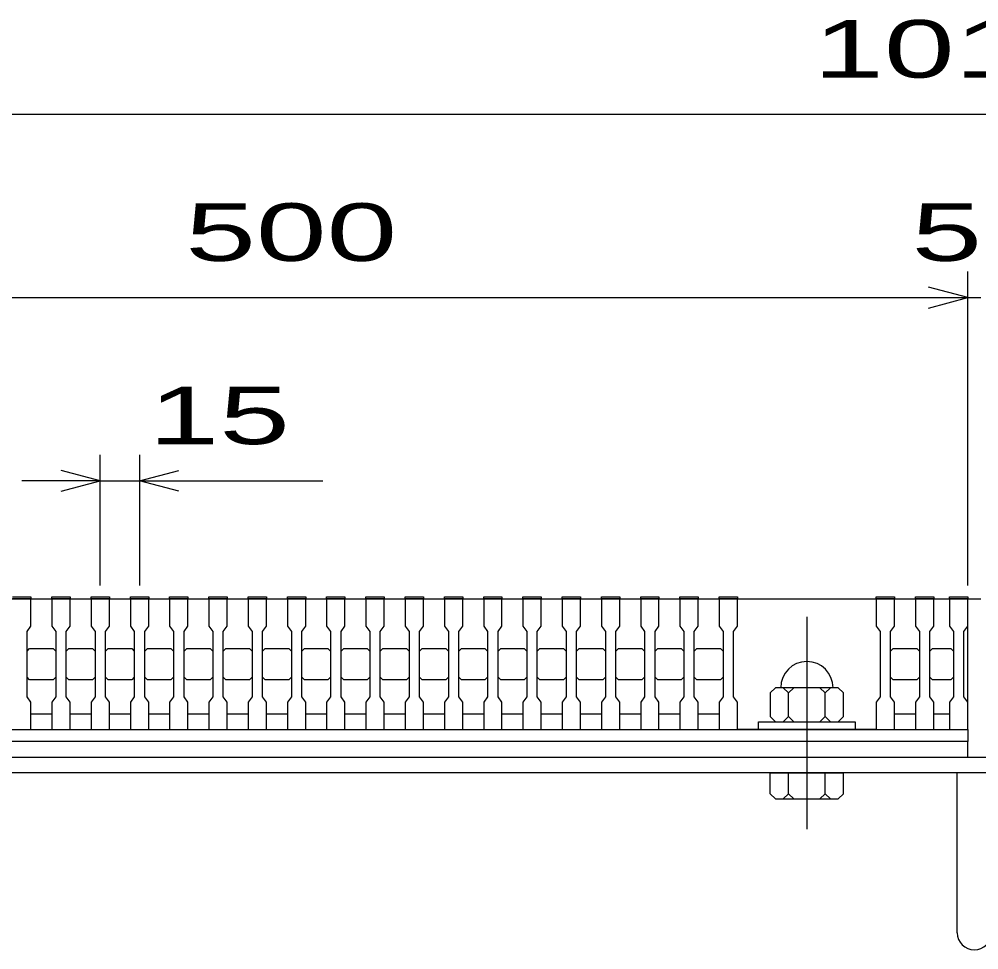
# Model space of a CAD drawing. Units: millimetres, scale not verified. Extents: x -1820 to 1731, y -1282 to 1054.
# Drawn here: x -1215 to -848.3, y -776.1 to -420.7 of the extents above; entities that cross this region are included whole.
import ezdxf
from ezdxf.enums import TextEntityAlignment as Align

# ---------------------------------------------------------------- set-up
doc = ezdxf.new("R2010")
doc.units = ezdxf.units.MM
doc.header["$LTSCALE"] = 10
doc.linetypes.add('CHAIN', pattern=[18.5, 12, -1.5, 3.5, -1.5])
for name, color, linetype, lineweight in [('16', 3, 'Continuous', 25), ('19', 6, 'Continuous', 25), ('22', 2, 'Continuous', 25)]:
    doc.layers.add(name, color=color, linetype=linetype, lineweight=lineweight)
doc.styles.add('ベクトル', font='')
doc.styles.get('ベクトル').set_extended_font_data('ベクトル')

msp = doc.modelspace()

# ---------------------------------------------------------------- linework, layer by layer
at = {"layer": '16'}
for p, q in [((-1217.5, -641.3), (-1210.5, -641.3)), ((-1210.5, -641.3), (-1210.5, -642)), ((-1202.5, -642), (-1202.5, -641.3)), ((-1202.5, -641.3), (-1195.5, -641.3)), ((-1195.5, -641.3), (-1195.5, -642)), ((-1187.5, -642), (-1187.5, -641.3)), ((-1187.5, -641.3), (-1180.5, -641.3)), ((-1180.5, -641.3), (-1180.5, -642)), ((-1172.5, -642), (-1172.5, -641.3)), ((-1172.5, -641.3), (-1165.5, -641.3)), ((-1165.5, -641.3), (-1165.5, -642)), ((-1157.5, -642), (-1157.5, -641.3)), ((-1157.5, -641.3), (-1150.5, -641.3)), ((-1150.5, -641.3), (-1150.5, -642)), ((-1142.5, -642), (-1142.5, -641.3)), ((-1142.5, -641.3), (-1135.5, -641.3)), ((-1135.5, -641.3), (-1135.5, -642)), ((-1127.5, -642), (-1127.5, -641.3)), ((-1127.5, -641.3), (-1120.5, -641.3)), ((-1120.5, -641.3), (-1120.5, -642)), ((-1112.5, -642), (-1112.5, -641.3)), ((-1112.5, -641.3), (-1105.5, -641.3)), ((-1105.5, -641.3), (-1105.5, -642)), ((-1097.5, -642), (-1097.5, -641.3)), ((-1097.5, -641.3), (-1090.5, -641.3)), ((-1090.5, -641.3), (-1090.5, -642)), ((-1082.5, -642), (-1082.5, -641.3)), ((-1082.5, -641.3), (-1075.5, -641.3)), ((-1075.5, -641.3), (-1075.5, -642)), ((-1067.5, -642), (-1067.5, -641.3)), ((-1067.5, -641.3), (-1060.5, -641.3)), ((-1060.5, -641.3), (-1060.5, -642)), ((-1052.5, -642), (-1052.5, -641.3)), ((-1052.5, -641.3), (-1045.5, -641.3)), ((-1045.5, -641.3), (-1045.5, -642)), ((-1037.5, -642), (-1037.5, -641.3)), ((-1037.5, -641.3), (-1030.5, -641.3)), ((-1030.5, -641.3), (-1030.5, -642)), ((-1022.5, -642), (-1022.5, -641.3)), ((-1022.5, -641.3), (-1015.5, -641.3)), ((-1015.5, -641.3), (-1015.5, -642)), ((-1007.5, -642), (-1007.5, -641.3)), ((-1007.5, -641.3), (-1000.5, -641.3)), ((-1000.5, -641.3), (-1000.5, -642)), ((-992.5, -642), (-992.5, -641.3)), ((-992.5, -641.3), (-985.5, -641.3)), ((-985.5, -641.3), (-985.5, -642)), ((-977.5, -642), (-977.5, -641.3)), ((-977.5, -641.3), (-970.5, -641.3)), ((-970.5, -641.3), (-970.5, -642)), ((-962.5, -642), (-962.5, -641.3)), ((-962.5, -641.3), (-955.5, -641.3)), ((-955.5, -641.3), (-955.5, -642)), ((-947.5, -642), (-947.5, -641.3)), ((-947.5, -641.3), (-940.5, -641.3)), ((-940.5, -641.3), (-940.5, -642)), ((-887.5, -642), (-887.5, -641.3)), ((-887.5, -641.3), (-880.5, -641.3)), ((-880.5, -641.3), (-880.5, -642)), ((-872.5, -642), (-872.5, -641.3)), ((-872.5, -641.3), (-865.5, -641.3)), ((-865.5, -641.3), (-865.5, -642)), ((-859.5, -642), (-859.5, -641.3)), ((-859.5, -641.3), (-852.5, -641.3)), ((-852.5, -641.3), (-852.5, -642)), ((-1352.5, -642), (-852.5, -642)), ((-1210.5, -642), (-1217.5, -642)), ((-1210.5, -652.5), (-1210.5, -642)), ((-1202.5, -642), (-1202.5, -652.5)), ((-1195.5, -642), (-1202.5, -642)), ((-1195.5, -652.5), (-1195.5, -642)), ((-1187.5, -642), (-1187.5, -652.5)), ((-1180.5, -642), (-1187.5, -642)), ((-1180.5, -652.5), (-1180.5, -642)), ((-1172.5, -642), (-1172.5, -652.5)), ((-1165.5, -642), (-1172.5, -642)), ((-1165.5, -652.5), (-1165.5, -642)), ((-1157.5, -642), (-1157.5, -652.5)), ((-1150.5, -642), (-1157.5, -642)), ((-1150.5, -652.5), (-1150.5, -642)), ((-1142.5, -642), (-1142.5, -652.5)), ((-1135.5, -642), (-1142.5, -642)), ((-1135.5, -652.5), (-1135.5, -642)), ((-1127.5, -642), (-1127.5, -652.5)), ((-1120.5, -642), (-1127.5, -642)), ((-1120.5, -652.5), (-1120.5, -642)), ((-1112.5, -642), (-1112.5, -652.5)), ((-1105.5, -642), (-1112.5, -642)), ((-1105.5, -652.5), (-1105.5, -642)), ((-1097.5, -642), (-1097.5, -652.5)), ((-1090.5, -642), (-1097.5, -642)), ((-1090.5, -652.5), (-1090.5, -642)), ((-1082.5, -642), (-1082.5, -652.5)), ((-1075.5, -642), (-1082.5, -642)), ((-1075.5, -652.5), (-1075.5, -642)), ((-1067.5, -642), (-1067.5, -652.5)), ((-1060.5, -642), (-1067.5, -642)), ((-1060.5, -652.5), (-1060.5, -642)), ((-1052.5, -642), (-1052.5, -652.5)), ((-1045.5, -642), (-1052.5, -642)), ((-1045.5, -652.5), (-1045.5, -642)), ((-1037.5, -642), (-1037.5, -652.5)), ((-1030.5, -642), (-1037.5, -642)), ((-1030.5, -652.5), (-1030.5, -642)), ((-1022.5, -642), (-1022.5, -652.5)), ((-1015.5, -642), (-1022.5, -642)), ((-1015.5, -652.5), (-1015.5, -642)), ((-1007.5, -642), (-1007.5, -652.5)), ((-1000.5, -642), (-1007.5, -642)), ((-1000.5, -652.5), (-1000.5, -642)), ((-992.5, -642), (-992.5, -652.5)), ((-985.5, -642), (-992.5, -642)), ((-985.5, -652.5), (-985.5, -642)), ((-977.5, -642), (-977.5, -652.5)), ((-970.5, -642), (-977.5, -642)), ((-970.5, -652.5), (-970.5, -642)), ((-962.5, -642), (-962.5, -652.5)), ((-955.5, -642), (-962.5, -642)), ((-955.5, -652.5), (-955.5, -642)), ((-947.5, -642), (-947.5, -652.5)), ((-940.5, -642), (-947.5, -642)), ((-940.5, -652.5), (-940.5, -642)), ((-940.5, -642), (-887.5, -642)), ((-887.5, -642), (-887.5, -652.5)), ((-880.5, -642), (-887.5, -642)), ((-880.5, -652.5), (-880.5, -642)), ((-872.5, -642), (-872.5, -652.5)), ((-865.5, -642), (-872.5, -642)), ((-865.5, -652.5), (-865.5, -642)), ((-859.5, -642), (-859.5, -652.5)), ((-852.5, -642), (-859.5, -642)), ((-852.5, -652.5), (-852.5, -642)), ((-852.5, -686), (-852.5, -642)), ((-1212, -654.5), (-1210.5, -652.5)), ((-1202.5, -652.5), (-1201, -654.5)), ((-1197, -654.5), (-1195.5, -652.5)), ((-1187.5, -652.5), (-1186, -654.5)), ((-1182, -654.5), (-1180.5, -652.5)), ((-1172.5, -652.5), (-1171, -654.5)), ((-1167, -654.5), (-1165.5, -652.5)), ((-1157.5, -652.5), (-1156, -654.5)), ((-1152, -654.5), (-1150.5, -652.5)), ((-1142.5, -652.5), (-1141, -654.5)), ((-1137, -654.5), (-1135.5, -652.5)), ((-1127.5, -652.5), (-1126, -654.5)), ((-1122, -654.5), (-1120.5, -652.5)), ((-1112.5, -652.5), (-1111, -654.5)), ((-1107, -654.5), (-1105.5, -652.5)), ((-1097.5, -652.5), (-1096, -654.5)), ((-1092, -654.5), (-1090.5, -652.5)), ((-1082.5, -652.5), (-1081, -654.5)), ((-1077, -654.5), (-1075.5, -652.5)), ((-1067.5, -652.5), (-1066, -654.5)), ((-1062, -654.5), (-1060.5, -652.5)), ((-1052.5, -652.5), (-1051, -654.5)), ((-1047, -654.5), (-1045.5, -652.5)), ((-1037.5, -652.5), (-1036, -654.5)), ((-1032, -654.5), (-1030.5, -652.5)), ((-1022.5, -652.5), (-1021, -654.5)), ((-1017, -654.5), (-1015.5, -652.5)), ((-1007.5, -652.5), (-1006, -654.5)), ((-1002, -654.5), (-1000.5, -652.5)), ((-992.5, -652.5), (-991, -654.5)), ((-987, -654.5), (-985.5, -652.5)), ((-977.5, -652.5), (-976, -654.5)), ((-972, -654.5), (-970.5, -652.5)), ((-962.5, -652.5), (-961, -654.5)), ((-957, -654.5), (-955.5, -652.5)), ((-947.5, -652.5), (-946, -654.5)), ((-942, -654.5), (-940.5, -652.5)), ((-887.5, -652.5), (-886, -654.5)), ((-882, -654.5), (-880.5, -652.5)), ((-872.5, -652.5), (-871, -654.5)), ((-867, -654.5), (-865.5, -652.5)), ((-859.5, -652.5), (-858, -654.5)), ((-854, -654.5), (-852.5, -652.5)), ((-1212, -679.5), (-1212, -654.5)), ((-1201, -654.5), (-1201, -679.5)), ((-1197, -679.5), (-1197, -654.5)), ((-1186, -654.5), (-1186, -679.5)), ((-1182, -679.5), (-1182, -654.5)), ((-1171, -654.5), (-1171, -679.5)), ((-1167, -679.5), (-1167, -654.5)), ((-1156, -654.5), (-1156, -679.5)), ((-1152, -679.5), (-1152, -654.5)), ((-1141, -654.5), (-1141, -679.5)), ((-1137, -679.5), (-1137, -654.5)), ((-1126, -654.5), (-1126, -679.5)), ((-1122, -679.5), (-1122, -654.5)), ((-1111, -654.5), (-1111, -679.5)), ((-1107, -679.5), (-1107, -654.5)), ((-1096, -654.5), (-1096, -679.5)), ((-1092, -679.5), (-1092, -654.5)), ((-1081, -654.5), (-1081, -679.5)), ((-1077, -679.5), (-1077, -654.5)), ((-1066, -654.5), (-1066, -679.5)), ((-1062, -679.5), (-1062, -654.5)), ((-1051, -654.5), (-1051, -679.5)), ((-1047, -679.5), (-1047, -654.5)), ((-1036, -654.5), (-1036, -679.5)), ((-1032, -679.5), (-1032, -654.5)), ((-1021, -654.5), (-1021, -679.5)), ((-1017, -679.5), (-1017, -654.5)), ((-1006, -654.5), (-1006, -679.5)), ((-1002, -679.5), (-1002, -654.5)), ((-991, -654.5), (-991, -679.5)), ((-987, -679.5), (-987, -654.5)), ((-976, -654.5), (-976, -679.5)), ((-972, -679.5), (-972, -654.5)), ((-961, -654.5), (-961, -679.5)), ((-957, -679.5), (-957, -654.5)), ((-946, -654.5), (-946, -679.5)), ((-942, -679.5), (-942, -654.5)), ((-886, -654.5), (-886, -679.5)), ((-882, -679.5), (-882, -654.5)), ((-871, -654.5), (-871, -679.5)), ((-867, -679.5), (-867, -654.5)), ((-858, -654.5), (-858, -679.5)), ((-854, -679.5), (-854, -654.5)), ((-1212, -662), (-1211, -661)), ((-1211, -661), (-1202, -661)), ((-1202, -661), (-1201, -662)), ((-1197, -662), (-1196, -661)), ((-1196, -661), (-1187, -661)), ((-1187, -661), (-1186, -662)), ((-1182, -662), (-1181, -661)), ((-1181, -661), (-1172, -661)), ((-1172, -661), (-1171, -662)), ((-1167, -662), (-1166, -661)), ((-1166, -661), (-1157, -661)), ((-1157, -661), (-1156, -662)), ((-1152, -662), (-1151, -661)), ((-1151, -661), (-1142, -661)), ((-1142, -661), (-1141, -662)), ((-1137, -662), (-1136, -661)), ((-1136, -661), (-1127, -661)), ((-1127, -661), (-1126, -662)), ((-1122, -662), (-1121, -661)), ((-1121, -661), (-1112, -661)), ((-1112, -661), (-1111, -662)), ((-1107, -662), (-1106, -661)), ((-1106, -661), (-1097, -661)), ((-1097, -661), (-1096, -662)), ((-1092, -662), (-1091, -661)), ((-1091, -661), (-1082, -661)), ((-1082, -661), (-1081, -662)), ((-1077, -662), (-1076, -661)), ((-1076, -661), (-1067, -661)), ((-1067, -661), (-1066, -662)), ((-1062, -662), (-1061, -661)), ((-1061, -661), (-1052, -661)), ((-1052, -661), (-1051, -662)), ((-1047, -662), (-1046, -661)), ((-1046, -661), (-1037, -661)), ((-1037, -661), (-1036, -662)), ((-1032, -662), (-1031, -661)), ((-1031, -661), (-1022, -661)), ((-1022, -661), (-1021, -662)), ((-1017, -662), (-1016, -661)), ((-1016, -661), (-1007, -661)), ((-1007, -661), (-1006, -662)), ((-1002, -662), (-1001, -661)), ((-1001, -661), (-992, -661)), ((-992, -661), (-991, -662)), ((-987, -662), (-986, -661)), ((-986, -661), (-977, -661)), ((-977, -661), (-976, -662)), ((-972, -662), (-971, -661)), ((-971, -661), (-962, -661)), ((-962, -661), (-961, -662)), ((-957, -662), (-956, -661)), ((-956, -661), (-947, -661)), ((-947, -661), (-946, -662)), ((-882, -662), (-881, -661)), ((-881, -661), (-872, -661)), ((-872, -661), (-871, -662)), ((-867, -662), (-866, -661)), ((-866, -661), (-859, -661)), ((-859, -661), (-858, -662)), ((-1211, -673), (-1212, -672)), ((-1202, -673), (-1211, -673)), ((-1201, -672), (-1202, -673)), ((-1196, -673), (-1197, -672)), ((-1187, -673), (-1196, -673)), ((-1186, -672), (-1187, -673)), ((-1181, -673), (-1182, -672)), ((-1172, -673), (-1181, -673)), ((-1171, -672), (-1172, -673)), ((-1166, -673), (-1167, -672)), ((-1157, -673), (-1166, -673)), ((-1156, -672), (-1157, -673)), ((-1151, -673), (-1152, -672)), ((-1142, -673), (-1151, -673)), ((-1141, -672), (-1142, -673)), ((-1136, -673), (-1137, -672)), ((-1127, -673), (-1136, -673)), ((-1126, -672), (-1127, -673)), ((-1121, -673), (-1122, -672)), ((-1112, -673), (-1121, -673)), ((-1111, -672), (-1112, -673)), ((-1106, -673), (-1107, -672)), ((-1097, -673), (-1106, -673)), ((-1096, -672), (-1097, -673)), ((-1091, -673), (-1092, -672)), ((-1082, -673), (-1091, -673)), ((-1081, -672), (-1082, -673)), ((-1076, -673), (-1077, -672)), ((-1067, -673), (-1076, -673)), ((-1066, -672), (-1067, -673)), ((-1061, -673), (-1062, -672)), ((-1052, -673), (-1061, -673)), ((-1051, -672), (-1052, -673)), ((-1046, -673), (-1047, -672)), ((-1037, -673), (-1046, -673)), ((-1036, -672), (-1037, -673)), ((-1031, -673), (-1032, -672)), ((-1022, -673), (-1031, -673)), ((-1021, -672), (-1022, -673)), ((-1016, -673), (-1017, -672)), ((-1007, -673), (-1016, -673)), ((-1006, -672), (-1007, -673)), ((-1001, -673), (-1002, -672)), ((-992, -673), (-1001, -673)), ((-991, -672), (-992, -673)), ((-986, -673), (-987, -672)), ((-977, -673), (-986, -673)), ((-976, -672), (-977, -673)), ((-971, -673), (-972, -672)), ((-962, -673), (-971, -673)), ((-961, -672), (-962, -673)), ((-956, -673), (-957, -672)), ((-947, -673), (-956, -673)), ((-946, -672), (-947, -673)), ((-881, -673), (-882, -672)), ((-872, -673), (-881, -673)), ((-871, -672), (-872, -673)), ((-866, -673), (-867, -672)), ((-859, -673), (-866, -673)), ((-858, -672), (-859, -673)), ((-926, -676), (-928, -678)), ((-928, -678), (-928, -687)), ((-902, -676), (-926, -676)), ((-921, -678), (-923, -676)), ((-919, -676), (-921, -678)), ((-921, -687), (-921, -678)), ((-907, -678), (-909, -676)), ((-905, -676), (-907, -678)), ((-907, -687), (-907, -678)), ((-900, -678), (-902, -676)), ((-900, -687), (-900, -678)), ((-1210.5, -681.5), (-1212, -679.5)), ((-1210.5, -692), (-1210.5, -681.5)), ((-1201, -679.5), (-1202.5, -681.5)), ((-1202.5, -681.5), (-1202.5, -692)), ((-1195.5, -681.5), (-1197, -679.5)), ((-1195.5, -692), (-1195.5, -681.5)), ((-1186, -679.5), (-1187.5, -681.5)), ((-1187.5, -681.5), (-1187.5, -692)), ((-1180.5, -681.5), (-1182, -679.5)), ((-1180.5, -692), (-1180.5, -681.5)), ((-1171, -679.5), (-1172.5, -681.5)), ((-1172.5, -681.5), (-1172.5, -692)), ((-1165.5, -681.5), (-1167, -679.5)), ((-1165.5, -692), (-1165.5, -681.5)), ((-1156, -679.5), (-1157.5, -681.5)), ((-1157.5, -681.5), (-1157.5, -692)), ((-1150.5, -681.5), (-1152, -679.5)), ((-1150.5, -692), (-1150.5, -681.5)), ((-1141, -679.5), (-1142.5, -681.5)), ((-1142.5, -681.5), (-1142.5, -692)), ((-1135.5, -681.5), (-1137, -679.5)), ((-1135.5, -692), (-1135.5, -681.5)), ((-1126, -679.5), (-1127.5, -681.5)), ((-1127.5, -681.5), (-1127.5, -692)), ((-1120.5, -681.5), (-1122, -679.5)), ((-1120.5, -692), (-1120.5, -681.5)), ((-1111, -679.5), (-1112.5, -681.5)), ((-1112.5, -681.5), (-1112.5, -692)), ((-1105.5, -681.5), (-1107, -679.5)), ((-1105.5, -692), (-1105.5, -681.5)), ((-1096, -679.5), (-1097.5, -681.5)), ((-1097.5, -681.5), (-1097.5, -692)), ((-1090.5, -681.5), (-1092, -679.5)), ((-1090.5, -692), (-1090.5, -681.5)), ((-1081, -679.5), (-1082.5, -681.5)), ((-1082.5, -681.5), (-1082.5, -692)), ((-1075.5, -681.5), (-1077, -679.5)), ((-1075.5, -692), (-1075.5, -681.5)), ((-1066, -679.5), (-1067.5, -681.5)), ((-1067.5, -681.5), (-1067.5, -692)), ((-1060.5, -681.5), (-1062, -679.5)), ((-1060.5, -692), (-1060.5, -681.5)), ((-1051, -679.5), (-1052.5, -681.5)), ((-1052.5, -681.5), (-1052.5, -692)), ((-1045.5, -681.5), (-1047, -679.5)), ((-1045.5, -692), (-1045.5, -681.5)), ((-1036, -679.5), (-1037.5, -681.5)), ((-1037.5, -681.5), (-1037.5, -692)), ((-1030.5, -681.5), (-1032, -679.5)), ((-1030.5, -692), (-1030.5, -681.5)), ((-1021, -679.5), (-1022.5, -681.5)), ((-1022.5, -681.5), (-1022.5, -692)), ((-1015.5, -681.5), (-1017, -679.5)), ((-1015.5, -692), (-1015.5, -681.5)), ((-1006, -679.5), (-1007.5, -681.5)), ((-1007.5, -681.5), (-1007.5, -692)), ((-1000.5, -681.5), (-1002, -679.5)), ((-1000.5, -692), (-1000.5, -681.5)), ((-991, -679.5), (-992.5, -681.5)), ((-992.5, -681.5), (-992.5, -692)), ((-985.5, -681.5), (-987, -679.5)), ((-985.5, -692), (-985.5, -681.5)), ((-976, -679.5), (-977.5, -681.5)), ((-977.5, -681.5), (-977.5, -692)), ((-970.5, -681.5), (-972, -679.5)), ((-970.5, -692), (-970.5, -681.5)), ((-961, -679.5), (-962.5, -681.5)), ((-962.5, -681.5), (-962.5, -692)), ((-955.5, -681.5), (-957, -679.5)), ((-955.5, -692), (-955.5, -681.5)), ((-946, -679.5), (-947.5, -681.5)), ((-947.5, -681.5), (-947.5, -692)), ((-940.5, -681.5), (-942, -679.5)), ((-940.5, -692), (-940.5, -681.5)), ((-886, -679.5), (-887.5, -681.5)), ((-887.5, -681.5), (-887.5, -692)), ((-880.5, -681.5), (-882, -679.5)), ((-880.5, -692), (-880.5, -681.5)), ((-871, -679.5), (-872.5, -681.5)), ((-872.5, -681.5), (-872.5, -692)), ((-865.5, -681.5), (-867, -679.5)), ((-865.5, -692), (-865.5, -681.5)), ((-858, -679.5), (-859.5, -681.5)), ((-859.5, -681.5), (-859.5, -692)), ((-852.5, -681.5), (-854, -679.5)), ((-852.5, -692), (-852.5, -681.5)), ((-1210.5, -686), (-1202.5, -686)), ((-1195.5, -686), (-1187.5, -686)), ((-1180.5, -686), (-1172.5, -686)), ((-1165.5, -686), (-1157.5, -686)), ((-1150.5, -686), (-1142.5, -686)), ((-1135.5, -686), (-1127.5, -686)), ((-1120.5, -686), (-1112.5, -686)), ((-1105.5, -686), (-1097.5, -686)), ((-1090.5, -686), (-1082.5, -686)), ((-1075.5, -686), (-1067.5, -686)), ((-1060.5, -686), (-1052.5, -686)), ((-1045.5, -686), (-1037.5, -686)), ((-1030.5, -686), (-1022.5, -686)), ((-1015.5, -686), (-1007.5, -686)), ((-1000.5, -686), (-992.5, -686)), ((-985.5, -686), (-977.5, -686)), ((-970.5, -686), (-962.5, -686)), ((-955.5, -686), (-947.5, -686)), ((-932.5, -692), (-932.5, -689)), ((-932.5, -689), (-895.5, -689)), ((-928, -687), (-926, -689)), ((-923, -689), (-921, -687)), ((-921, -687), (-919, -689)), ((-909, -689), (-907, -687)), ((-907, -687), (-905, -689)), ((-902, -689), (-900, -687)), ((-895.5, -689), (-895.5, -692)), ((-880.5, -686), (-872.5, -686)), ((-865.5, -686), (-859.5, -686)), ((-1352.5, -692), (-852.5, -692)), ((-1217.5, -692), (-1210.5, -692)), ((-1202.5, -692), (-1195.5, -692)), ((-1187.5, -692), (-1180.5, -692)), ((-1172.5, -692), (-1165.5, -692)), ((-1157.5, -692), (-1150.5, -692)), ((-1142.5, -692), (-1135.5, -692)), ((-1127.5, -692), (-1120.5, -692)), ((-1112.5, -692), (-1105.5, -692)), ((-1097.5, -692), (-1090.5, -692)), ((-1082.5, -692), (-1075.5, -692)), ((-1067.5, -692), (-1060.5, -692)), ((-1052.5, -692), (-1045.5, -692)), ((-1037.5, -692), (-1030.5, -692)), ((-1022.5, -692), (-1015.5, -692)), ((-1007.5, -692), (-1000.5, -692)), ((-992.5, -692), (-985.5, -692)), ((-977.5, -692), (-970.5, -692)), ((-962.5, -692), (-955.5, -692)), ((-947.5, -692), (-940.5, -692)), ((-887.5, -692), (-940.5, -692)), ((-895.5, -692), (-932.5, -692)), ((-887.5, -692), (-880.5, -692)), ((-872.5, -692), (-865.5, -692)), ((-859.5, -692), (-852.5, -692)), ((-852.5, -692), (-852.5, -696.5)), ((-852.5, -696.5), (-1352.5, -696.5)), ((-852.5, -702.5), (-852.5, -696.5)), ((-1352.5, -702.5), (-852.5, -702.5))]:
    msp.add_line(p, q, dxfattribs=at)
at = {"layer": '16', "linetype": 'CHAIN'}
msp.add_line((-914, -649), (-914, -730), dxfattribs=at)
at = {"layer": '16'}
msp.add_arc((-914, -676), 10, 0, 180, dxfattribs=at)
at = {"layer": '19'}
for p, q in [((-852.5, -642), (-847.5, -642)), ((-1355, -702.5), (-345, -702.5)), ((-345, -708.5), (-1355, -708.5)), ((-928, -716.5), (-928, -708.5)), ((-928, -708.5), (-900, -708.5)), ((-921, -716.5), (-921, -708.5)), ((-907, -716.5), (-907, -708.5)), ((-900, -716.5), (-900, -708.5)), ((-856.5, -769.61), (-856.5, -708.5)), ((-928, -716.5), (-926, -718.5)), ((-926, -718.5), (-902, -718.5)), ((-921, -716.5), (-923, -718.5)), ((-919, -718.5), (-921, -716.5)), ((-907, -716.5), (-909, -718.5)), ((-905, -718.5), (-907, -716.5)), ((-902, -718.5), (-900, -716.5))]:
    msp.add_line(p, q, dxfattribs=at)
msp.add_arc((-850, -769.61), 6.5, 180, 0, dxfattribs=at)
at = {"layer": '22', "color": 4}
for p, q in [((-1355, -457), (-345, -457)), ((-852.5, -637), (-852.5, -517)), ((-852.5, -527), (-867.5, -523)), ((-1352.5, -527), (-852.5, -527)), ((-867.5, -531), (-852.5, -527)), ((-852.5, -527), (-847.5, -527)), ((-1184, -637), (-1184, -587)), ((-1169, -587), (-1169, -637)), ((-1184, -597), (-1199, -593)), ((-1169, -597), (-1154, -593)), ((-1184, -597), (-1214, -597)), ((-1199, -601), (-1184, -597)), ((-1184, -597), (-1169, -597)), ((-1154, -601), (-1169, -597)), ((-1169, -597), (-1099, -597))]:
    msp.add_line(p, q, dxfattribs=at)

# ---------------------------------------------------------------- texts
at = {"layer": '22', "style": 'ベクトル', "width": 1.65}
for s, p in [(' 1010 ', (-925, -432)), (' 500 ', (-1165, -502)), (' 5 ', (-887.5, -502)), (' 15 ', (-1179, -572))]:
    msp.add_text(s, height=21.99, dxfattribs=at).set_placement(p, align=Align.MIDDLE_LEFT)

doc.saveas('drawing.dxf')
